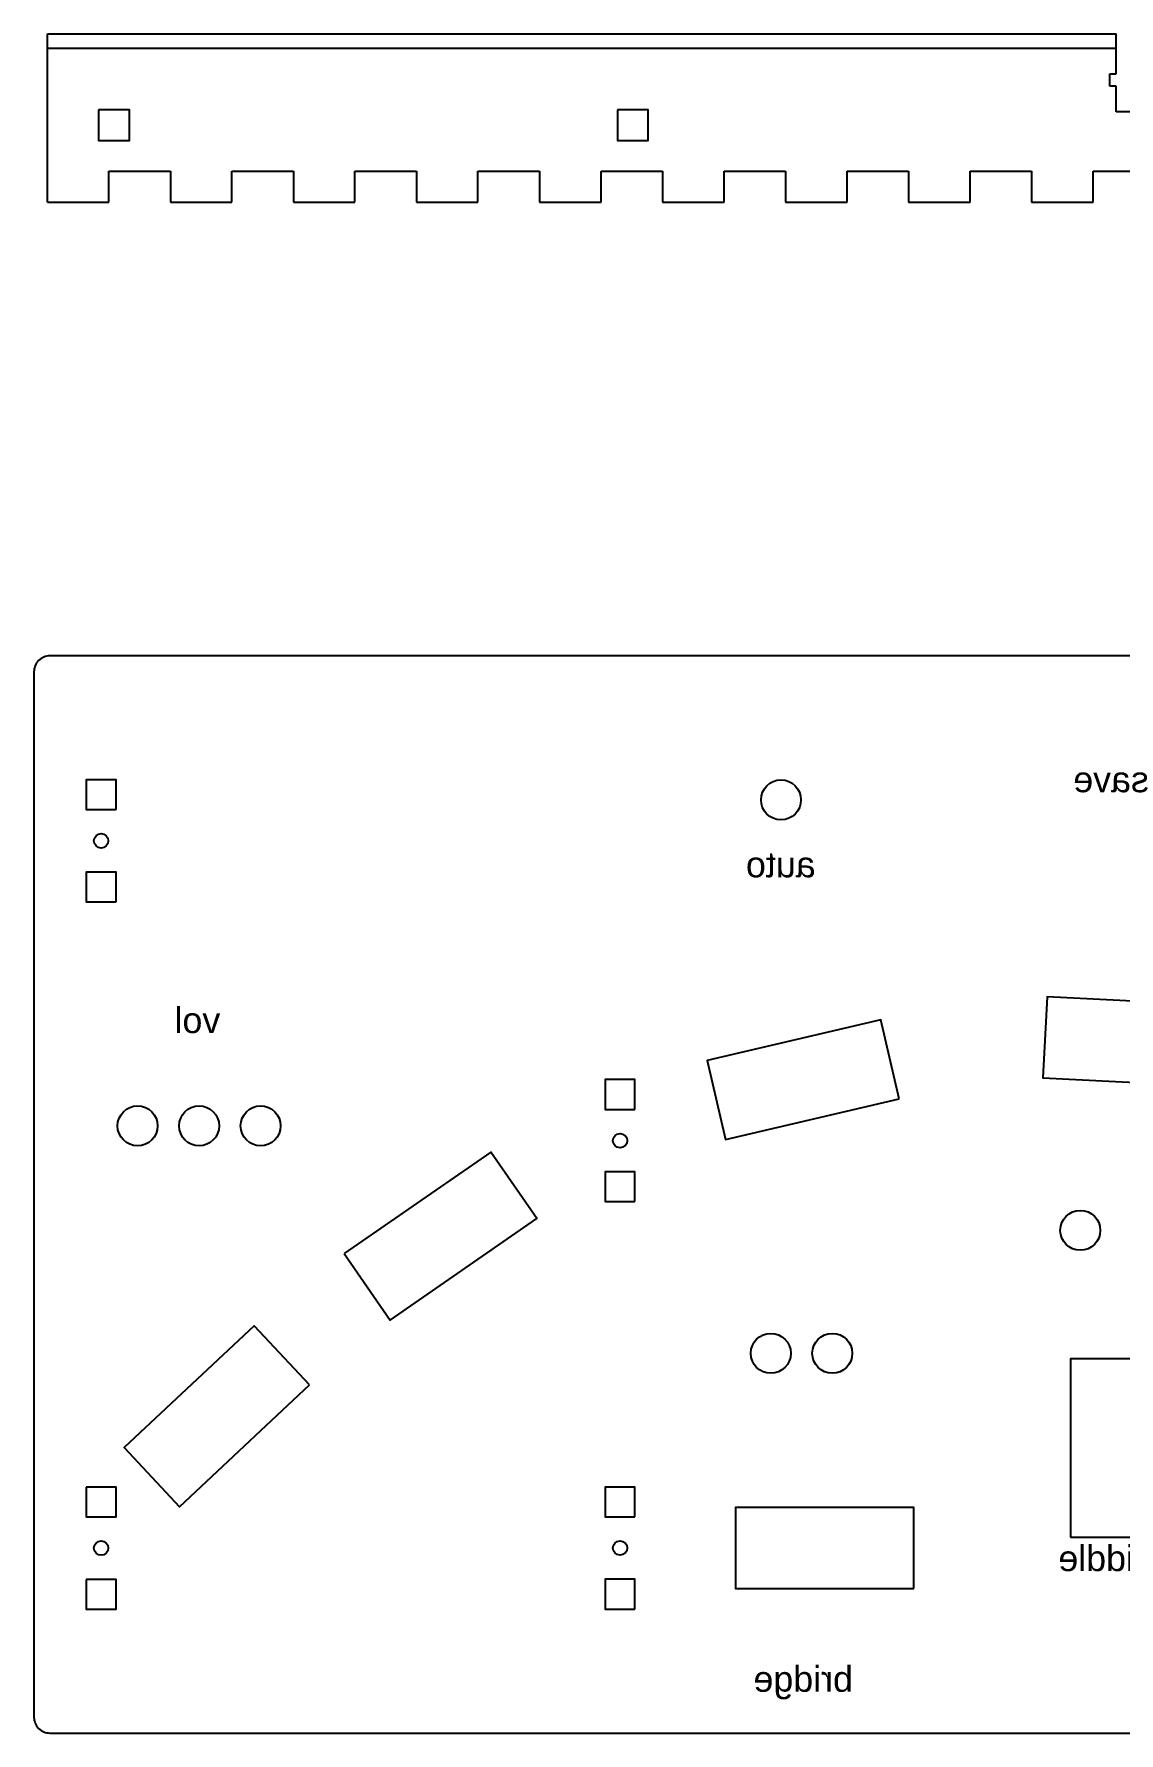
# Model space of a CAD drawing. Header units: millimetres. Extents: x -118 to 856, y -46 to 612.
# Drawn here: x 432.9 to 644.6, y -46.4 to 285.2 of the extents above; entities that cross this region are included whole.
import ezdxf
from ezdxf.enums import TextEntityAlignment as Align

# ---------------------------------------------------------------- set-up
doc = ezdxf.new("R2010")
doc.units = ezdxf.units.MM
doc.layers.add('Holes', color=1, linetype='Continuous')
doc.layers.add('text', color=5, linetype='Continuous')
doc.styles.get("Standard").update_dxf_attribs({"font": 'Arial.ttf'})

# ---------------------------------------------------------------- blocks, each defined once
blk = doc.blocks.new('M3 Bolt Nut Slot')
for p, q in [((-12.4, -3), (-12.4, 0)), ((-12.4, 0), (-7.4, 0)), ((-7.4, 0), (-7.4, 1.25)), ((-7.4, 1.25), (-5, 1.25)), ((-5, 1.25), (-5, 0)), ((-5, 0), (0, 0)), ((-7.4, -3), (-12.4, -3)), ((-7.4, -4.25), (-7.4, -3)), ((0, -3), (-5, -3)), ((-5, -3), (-5, -4.25)), ((-5, -4.25), (-7.4, -4.25))]:
    blk.add_line(p, q)
blk = doc.blocks.new('Front Panel')
for p, q in [((0, 0), (208.5, 0)), ((0, 0), (208.5, 0)), ((0, 0), (208.5, 0)), ((0, 0), (208.5, 0)), ((0, 0), (208.5, 0)), ((0, 0), (208.5, 0)), ((0, 0), (208.5, 0)), ((0, 0), (208.5, 0)), ((0, 0), (208.5, 0)), ((0, 0), (208.5, 0)), ((0, 0), (208.5, 0)), ((0, 0), (208.5, 0)), ((0, 0), (208.5, 0)), ((0, 0), (208.5, 0)), ((0, 0), (208.5, 0)), ((0, 0), (208.5, 0)), ((0, 0), (208.5, 0)), ((0, 0), (208.5, 0)), ((0, 0), (208.5, 0)), ((0, 0), (208.5, 0)), ((0, 0), (208.5, 0)), ((0, 0), (208.5, 0)), ((0, 0), (208.5, 0)), ((0, 0), (208.5, 0)), ((0, 0), (208.5, 0)), ((0, 0), (208.5, 0)), ((0, 0), (208.5, 0)), ((0, 0), (208.5, 0)), ((0, 0), (208.5, 0)), ((0, -32.798), (0, 0)), ((0, 0), (208.5, 0)), ((208.5, -2.798), (208.5, 0)), ((208.5, -2.798), (208.5, 0)), ((208.5, -2.798), (208.5, 0)), ((208.5, -2.798), (208.5, 0)), ((208.5, -2.798), (208.5, 0)), ((208.5, -2.798), (208.5, 0)), ((208.5, -2.798), (208.5, 0)), ((208.5, -2.798), (208.5, 0)), ((208.5, -2.798), (208.5, 0)), ((208.5, -2.798), (208.5, 0)), ((208.5, -2.798), (208.5, 0)), ((208.5, -2.798), (208.5, 0)), ((208.5, -2.798), (208.5, 0)), ((208.5, -2.798), (208.5, 0)), ((208.5, -2.798), (208.5, 0)), ((208.5, -2.798), (208.5, 0)), ((208.5, -2.798), (208.5, 0)), ((208.5, -2.798), (208.5, 0)), ((208.5, -2.798), (208.5, 0)), ((208.5, -2.798), (208.5, 0)), ((208.5, -2.798), (208.5, 0)), ((208.5, -2.798), (208.5, 0)), ((208.5, -2.798), (208.5, 0)), ((208.5, -2.798), (208.5, 0)), ((208.5, -2.798), (208.5, 0)), ((208.5, -2.798), (208.5, 0)), ((208.5, -2.798), (208.5, 0)), ((208.5, -2.798), (208.5, 0)), ((208.5, -2.798), (208.5, 0)), ((208.5, -2.798), (208.5, 0)), ((12, -32.798), (12, -26.798)), ((12, -26.798), (24, -26.798)), ((12, -32.798), (12, -26.798)), ((12, -26.798), (24, -26.798)), ((12, -32.798), (12, -26.798)), ((12, -26.798), (24, -26.798)), ((12, -32.798), (12, -26.798)), ((12, -26.798), (24, -26.798)), ((12, -32.798), (12, -26.798)), ((12, -26.798), (24, -26.798)), ((12, -32.798), (12, -26.798)), ((12, -26.798), (24, -26.798)), ((12, -32.798), (12, -26.798)), ((12, -26.798), (24, -26.798)), ((12, -32.798), (12, -26.798)), ((12, -26.798), (24, -26.798)), ((12, -32.798), (12, -26.798)), ((12, -26.798), (24, -26.798)), ((12, -32.798), (12, -26.798)), ((12, -26.798), (24, -26.798)), ((12, -32.798), (12, -26.798)), ((12, -26.798), (24, -26.798)), ((12, -32.798), (12, -26.798)), ((12, -26.798), (24, -26.798)), ((12, -32.798), (12, -26.798)), ((12, -26.798), (24, -26.798)), ((12, -32.798), (12, -26.798)), ((12, -26.798), (24, -26.798)), ((12, -32.798), (12, -26.798)), ((12, -26.798), (24, -26.798)), ((12, -32.798), (12, -26.798)), ((12, -26.798), (24, -26.798)), ((12, -32.798), (12, -26.798)), ((12, -26.798), (24, -26.798)), ((12, -32.798), (12, -26.798)), ((12, -26.798), (24, -26.798)), ((12, -32.798), (12, -26.798)), ((12, -26.798), (24, -26.798)), ((12, -32.798), (12, -26.798)), ((12, -26.798), (24, -26.798)), ((12, -32.798), (12, -26.798)), ((12, -26.798), (24, -26.798)), ((12, -32.798), (12, -26.798)), ((12, -26.798), (24, -26.798)), ((12, -32.798), (12, -26.798)), ((12, -26.798), (24, -26.798)), ((12, -32.798), (12, -26.798)), ((12, -26.798), (24, -26.798)), ((12, -32.798), (12, -26.798)), ((12, -26.798), (24, -26.798)), ((12, -32.798), (12, -26.798)), ((12, -26.798), (24, -26.798)), ((12, -32.798), (12, -26.798)), ((12, -26.798), (24, -26.798)), ((12, -32.798), (12, -26.798)), ((12, -26.798), (24, -26.798)), ((12, -32.798), (12, -26.798)), ((12, -26.798), (24, -26.798)), ((12, -32.798), (12, -26.798)), ((12, -26.798), (24, -26.798)), ((24, -26.798), (24, -32.798)), ((24, -26.798), (24, -32.798)), ((24, -26.798), (24, -32.798)), ((24, -26.798), (24, -32.798)), ((24, -26.798), (24, -32.798)), ((24, -26.798), (24, -32.798)), ((24, -26.798), (24, -32.798)), ((24, -26.798), (24, -32.798)), ((24, -26.798), (24, -32.798)), ((24, -26.798), (24, -32.798)), ((24, -26.798), (24, -32.798)), ((24, -26.798), (24, -32.798)), ((24, -26.798), (24, -32.798)), ((24, -26.798), (24, -32.798)), ((24, -26.798), (24, -32.798)), ((24, -26.798), (24, -32.798)), ((24, -26.798), (24, -32.798)), ((24, -26.798), (24, -32.798)), ((24, -26.798), (24, -32.798)), ((24, -26.798), (24, -32.798)), ((24, -26.798), (24, -32.798)), ((24, -26.798), (24, -32.798)), ((24, -26.798), (24, -32.798)), ((24, -26.798), (24, -32.798)), ((24, -26.798), (24, -32.798)), ((24, -26.798), (24, -32.798)), ((24, -26.798), (24, -32.798)), ((24, -26.798), (24, -32.798)), ((24, -26.798), (24, -32.798)), ((24, -26.798), (24, -32.798)), ((36, -32.798), (36, -26.798)), ((36, -26.798), (48, -26.798)), ((36, -32.798), (36, -26.798)), ((36, -26.798), (48, -26.798)), ((36, -32.798), (36, -26.798)), ((36, -26.798), (48, -26.798)), ((36, -32.798), (36, -26.798)), ((36, -26.798), (48, -26.798)), ((36, -32.798), (36, -26.798)), ((36, -26.798), (48, -26.798)), ((36, -32.798), (36, -26.798)), ((36, -26.798), (48, -26.798)), ((36, -32.798), (36, -26.798)), ((36, -26.798), (48, -26.798)), ((36, -32.798), (36, -26.798)), ((36, -26.798), (48, -26.798)), ((36, -32.798), (36, -26.798)), ((36, -26.798), (48, -26.798)), ((36, -32.798), (36, -26.798)), ((36, -26.798), (48, -26.798)), ((36, -32.798), (36, -26.798)), ((36, -26.798), (48, -26.798)), ((36, -32.798), (36, -26.798)), ((36, -26.798), (48, -26.798)), ((36, -32.798), (36, -26.798)), ((36, -26.798), (48, -26.798)), ((36, -32.798), (36, -26.798)), ((36, -26.798), (48, -26.798)), ((36, -32.798), (36, -26.798)), ((36, -26.798), (48, -26.798)), ((36, -32.798), (36, -26.798)), ((36, -26.798), (48, -26.798)), ((36, -32.798), (36, -26.798)), ((36, -26.798), (48, -26.798)), ((36, -32.798), (36, -26.798)), ((36, -26.798), (48, -26.798)), ((36, -32.798), (36, -26.798)), ((36, -26.798), (48, -26.798)), ((36, -32.798), (36, -26.798)), ((36, -26.798), (48, -26.798)), ((36, -32.798), (36, -26.798)), ((36, -26.798), (48, -26.798)), ((36, -32.798), (36, -26.798)), ((36, -26.798), (48, -26.798)), ((36, -32.798), (36, -26.798)), ((36, -26.798), (48, -26.798)), ((36, -32.798), (36, -26.798)), ((36, -26.798), (48, -26.798)), ((36, -32.798), (36, -26.798)), ((36, -26.798), (48, -26.798)), ((36, -32.798), (36, -26.798)), ((36, -26.798), (48, -26.798)), ((36, -32.798), (36, -26.798)), ((36, -26.798), (48, -26.798)), ((36, -32.798), (36, -26.798)), ((36, -26.798), (48, -26.798)), ((36, -32.798), (36, -26.798)), ((36, -26.798), (48, -26.798)), ((36, -32.798), (36, -26.798)), ((36, -26.798), (48, -26.798)), ((48, -26.798), (48, -32.798)), ((48, -26.798), (48, -32.798)), ((48, -26.798), (48, -32.798)), ((48, -26.798), (48, -32.798)), ((48, -26.798), (48, -32.798)), ((48, -26.798), (48, -32.798)), ((48, -26.798), (48, -32.798)), ((48, -26.798), (48, -32.798)), ((48, -26.798), (48, -32.798)), ((48, -26.798), (48, -32.798)), ((48, -26.798), (48, -32.798)), ((48, -26.798), (48, -32.798)), ((48, -26.798), (48, -32.798)), ((48, -26.798), (48, -32.798)), ((48, -26.798), (48, -32.798)), ((48, -26.798), (48, -32.798)), ((48, -26.798), (48, -32.798)), ((48, -26.798), (48, -32.798)), ((48, -26.798), (48, -32.798)), ((48, -26.798), (48, -32.798)), ((48, -26.798), (48, -32.798)), ((48, -26.798), (48, -32.798)), ((48, -26.798), (48, -32.798)), ((48, -26.798), (48, -32.798)), ((48, -26.798), (48, -32.798)), ((48, -26.798), (48, -32.798)), ((48, -26.798), (48, -32.798)), ((48, -26.798), (48, -32.798)), ((48, -26.798), (48, -32.798)), ((48, -26.798), (48, -32.798)), ((60, -32.798), (60, -26.798)), ((60, -26.798), (72, -26.798)), ((60, -32.798), (60, -26.798)), ((60, -26.798), (72, -26.798)), ((60, -32.798), (60, -26.798)), ((60, -26.798), (72, -26.798)), ((60, -32.798), (60, -26.798)), ((60, -26.798), (72, -26.798)), ((60, -32.798), (60, -26.798)), ((60, -26.798), (72, -26.798)), ((60, -32.798), (60, -26.798)), ((60, -26.798), (72, -26.798)), ((60, -32.798), (60, -26.798)), ((60, -26.798), (72, -26.798)), ((60, -32.798), (60, -26.798)), ((60, -26.798), (72, -26.798)), ((60, -32.798), (60, -26.798)), ((60, -26.798), (72, -26.798)), ((60, -32.798), (60, -26.798)), ((60, -26.798), (72, -26.798)), ((60, -32.798), (60, -26.798)), ((60, -26.798), (72, -26.798)), ((60, -32.798), (60, -26.798)), ((60, -26.798), (72, -26.798)), ((60, -32.798), (60, -26.798)), ((60, -26.798), (72, -26.798)), ((60, -32.798), (60, -26.798)), ((60, -26.798), (72, -26.798)), ((60, -32.798), (60, -26.798)), ((60, -26.798), (72, -26.798)), ((60, -32.798), (60, -26.798)), ((60, -26.798), (72, -26.798)), ((60, -32.798), (60, -26.798)), ((60, -26.798), (72, -26.798)), ((60, -32.798), (60, -26.798)), ((60, -26.798), (72, -26.798)), ((60, -32.798), (60, -26.798)), ((60, -26.798), (72, -26.798)), ((60, -32.798), (60, -26.798)), ((60, -26.798), (72, -26.798)), ((60, -32.798), (60, -26.798)), ((60, -26.798), (72, -26.798)), ((60, -32.798), (60, -26.798)), ((60, -26.798), (72, -26.798)), ((60, -32.798), (60, -26.798)), ((60, -26.798), (72, -26.798)), ((60, -32.798), (60, -26.798)), ((60, -26.798), (72, -26.798)), ((60, -32.798), (60, -26.798)), ((60, -26.798), (72, -26.798)), ((60, -32.798), (60, -26.798)), ((60, -26.798), (72, -26.798)), ((60, -32.798), (60, -26.798)), ((60, -26.798), (72, -26.798)), ((60, -32.798), (60, -26.798)), ((60, -26.798), (72, -26.798)), ((60, -32.798), (60, -26.798)), ((60, -26.798), (72, -26.798)), ((60, -32.798), (60, -26.798)), ((60, -26.798), (72, -26.798)), ((72, -26.798), (72, -32.798)), ((72, -26.798), (72, -32.798)), ((72, -26.798), (72, -32.798)), ((72, -26.798), (72, -32.798)), ((72, -26.798), (72, -32.798)), ((72, -26.798), (72, -32.798)), ((72, -26.798), (72, -32.798)), ((72, -26.798), (72, -32.798)), ((72, -26.798), (72, -32.798)), ((72, -26.798), (72, -32.798)), ((72, -26.798), (72, -32.798)), ((72, -26.798), (72, -32.798)), ((72, -26.798), (72, -32.798)), ((72, -26.798), (72, -32.798)), ((72, -26.798), (72, -32.798)), ((72, -26.798), (72, -32.798)), ((72, -26.798), (72, -32.798)), ((72, -26.798), (72, -32.798)), ((72, -26.798), (72, -32.798)), ((72, -26.798), (72, -32.798)), ((72, -26.798), (72, -32.798)), ((72, -26.798), (72, -32.798)), ((72, -26.798), (72, -32.798)), ((72, -26.798), (72, -32.798)), ((72, -26.798), (72, -32.798)), ((72, -26.798), (72, -32.798)), ((72, -26.798), (72, -32.798)), ((72, -26.798), (72, -32.798)), ((72, -26.798), (72, -32.798)), ((72, -26.798), (72, -32.798)), ((84, -32.798), (84, -26.798)), ((84, -26.798), (96, -26.798)), ((84, -32.798), (84, -26.798)), ((84, -26.798), (96, -26.798)), ((84, -32.798), (84, -26.798)), ((84, -26.798), (96, -26.798)), ((84, -32.798), (84, -26.798)), ((84, -26.798), (96, -26.798)), ((84, -32.798), (84, -26.798)), ((84, -26.798), (96, -26.798)), ((84, -32.798), (84, -26.798)), ((84, -26.798), (96, -26.798)), ((84, -32.798), (84, -26.798)), ((84, -26.798), (96, -26.798)), ((84, -32.798), (84, -26.798)), ((84, -26.798), (96, -26.798)), ((84, -32.798), (84, -26.798)), ((84, -26.798), (96, -26.798)), ((84, -32.798), (84, -26.798)), ((84, -26.798), (96, -26.798)), ((84, -32.798), (84, -26.798)), ((84, -26.798), (96, -26.798)), ((84, -32.798), (84, -26.798)), ((84, -26.798), (96, -26.798)), ((84, -32.798), (84, -26.798)), ((84, -26.798), (96, -26.798)), ((84, -32.798), (84, -26.798)), ((84, -26.798), (96, -26.798)), ((84, -32.798), (84, -26.798)), ((84, -26.798), (96, -26.798)), ((84, -32.798), (84, -26.798)), ((84, -26.798), (96, -26.798)), ((84, -32.798), (84, -26.798)), ((84, -26.798), (96, -26.798)), ((84, -32.798), (84, -26.798)), ((84, -26.798), (96, -26.798)), ((84, -32.798), (84, -26.798)), ((84, -26.798), (96, -26.798)), ((84, -32.798), (84, -26.798)), ((84, -26.798), (96, -26.798)), ((84, -32.798), (84, -26.798)), ((84, -26.798), (96, -26.798)), ((84, -32.798), (84, -26.798)), ((84, -26.798), (96, -26.798)), ((84, -32.798), (84, -26.798)), ((84, -26.798), (96, -26.798)), ((84, -32.798), (84, -26.798)), ((84, -26.798), (96, -26.798)), ((84, -32.798), (84, -26.798)), ((84, -26.798), (96, -26.798)), ((84, -32.798), (84, -26.798)), ((84, -26.798), (96, -26.798)), ((84, -32.798), (84, -26.798)), ((84, -26.798), (96, -26.798)), ((84, -32.798), (84, -26.798)), ((84, -26.798), (96, -26.798)), ((84, -32.798), (84, -26.798)), ((84, -26.798), (96, -26.798)), ((84, -32.798), (84, -26.798)), ((84, -26.798), (96, -26.798)), ((96, -26.798), (96, -32.798)), ((96, -26.798), (96, -32.798)), ((96, -26.798), (96, -32.798)), ((96, -26.798), (96, -32.798)), ((96, -26.798), (96, -32.798)), ((96, -26.798), (96, -32.798)), ((96, -26.798), (96, -32.798)), ((96, -26.798), (96, -32.798)), ((96, -26.798), (96, -32.798)), ((96, -26.798), (96, -32.798)), ((96, -26.798), (96, -32.798)), ((96, -26.798), (96, -32.798)), ((96, -26.798), (96, -32.798)), ((96, -26.798), (96, -32.798)), ((96, -26.798), (96, -32.798)), ((96, -26.798), (96, -32.798)), ((96, -26.798), (96, -32.798)), ((96, -26.798), (96, -32.798)), ((96, -26.798), (96, -32.798)), ((96, -26.798), (96, -32.798)), ((96, -26.798), (96, -32.798)), ((96, -26.798), (96, -32.798)), ((96, -26.798), (96, -32.798)), ((96, -26.798), (96, -32.798)), ((96, -26.798), (96, -32.798)), ((96, -26.798), (96, -32.798)), ((96, -26.798), (96, -32.798)), ((96, -26.798), (96, -32.798)), ((96, -26.798), (96, -32.798)), ((96, -26.798), (96, -32.798)), ((108, -32.798), (108, -26.798)), ((108, -26.798), (120, -26.798)), ((108, -32.798), (108, -26.798)), ((108, -26.798), (120, -26.798)), ((108, -32.798), (108, -26.798)), ((108, -26.798), (120, -26.798)), ((108, -32.798), (108, -26.798)), ((108, -26.798), (120, -26.798)), ((108, -32.798), (108, -26.798)), ((108, -26.798), (120, -26.798)), ((108, -32.798), (108, -26.798)), ((108, -26.798), (120, -26.798)), ((108, -32.798), (108, -26.798)), ((108, -26.798), (120, -26.798)), ((108, -32.798), (108, -26.798)), ((108, -26.798), (120, -26.798)), ((108, -32.798), (108, -26.798)), ((108, -26.798), (120, -26.798)), ((108, -32.798), (108, -26.798)), ((108, -26.798), (120, -26.798)), ((108, -32.798), (108, -26.798)), ((108, -26.798), (120, -26.798)), ((108, -32.798), (108, -26.798)), ((108, -26.798), (120, -26.798)), ((108, -32.798), (108, -26.798)), ((108, -26.798), (120, -26.798)), ((108, -32.798), (108, -26.798)), ((108, -26.798), (120, -26.798)), ((108, -32.798), (108, -26.798)), ((108, -26.798), (120, -26.798)), ((108, -32.798), (108, -26.798)), ((108, -26.798), (120, -26.798)), ((108, -32.798), (108, -26.798)), ((108, -26.798), (120, -26.798)), ((108, -32.798), (108, -26.798)), ((108, -26.798), (120, -26.798)), ((108, -32.798), (108, -26.798)), ((108, -26.798), (120, -26.798)), ((108, -32.798), (108, -26.798)), ((108, -26.798), (120, -26.798)), ((108, -32.798), (108, -26.798)), ((108, -26.798), (120, -26.798)), ((108, -32.798), (108, -26.798)), ((108, -26.798), (120, -26.798)), ((108, -32.798), (108, -26.798)), ((108, -26.798), (120, -26.798)), ((108, -32.798), (108, -26.798)), ((108, -26.798), (120, -26.798)), ((108, -32.798), (108, -26.798)), ((108, -26.798), (120, -26.798)), ((108, -32.798), (108, -26.798)), ((108, -26.798), (120, -26.798)), ((108, -32.798), (108, -26.798)), ((108, -26.798), (120, -26.798)), ((108, -32.798), (108, -26.798)), ((108, -26.798), (120, -26.798)), ((108, -32.798), (108, -26.798)), ((108, -26.798), (120, -26.798)), ((108, -32.798), (108, -26.798)), ((108, -26.798), (120, -26.798)), ((120, -26.798), (120, -32.798)), ((120, -26.798), (120, -32.798)), ((120, -26.798), (120, -32.798)), ((120, -26.798), (120, -32.798)), ((120, -26.798), (120, -32.798)), ((120, -26.798), (120, -32.798)), ((120, -26.798), (120, -32.798)), ((120, -26.798), (120, -32.798)), ((120, -26.798), (120, -32.798)), ((120, -26.798), (120, -32.798)), ((120, -26.798), (120, -32.798)), ((120, -26.798), (120, -32.798)), ((120, -26.798), (120, -32.798)), ((120, -26.798), (120, -32.798)), ((120, -26.798), (120, -32.798)), ((120, -26.798), (120, -32.798)), ((120, -26.798), (120, -32.798)), ((120, -26.798), (120, -32.798)), ((120, -26.798), (120, -32.798)), ((120, -26.798), (120, -32.798)), ((120, -26.798), (120, -32.798)), ((120, -26.798), (120, -32.798)), ((120, -26.798), (120, -32.798)), ((120, -26.798), (120, -32.798)), ((120, -26.798), (120, -32.798)), ((120, -26.798), (120, -32.798)), ((120, -26.798), (120, -32.798)), ((120, -26.798), (120, -32.798)), ((120, -26.798), (120, -32.798)), ((120, -26.798), (120, -32.798)), ((132, -32.798), (132, -26.798)), ((132, -26.798), (144, -26.798)), ((132, -32.798), (132, -26.798)), ((132, -26.798), (144, -26.798)), ((132, -32.798), (132, -26.798)), ((132, -26.798), (144, -26.798)), ((132, -32.798), (132, -26.798)), ((132, -26.798), (144, -26.798)), ((132, -32.798), (132, -26.798)), ((132, -26.798), (144, -26.798)), ((132, -32.798), (132, -26.798)), ((132, -26.798), (144, -26.798)), ((132, -32.798), (132, -26.798)), ((132, -26.798), (144, -26.798)), ((132, -32.798), (132, -26.798)), ((132, -26.798), (144, -26.798)), ((132, -32.798), (132, -26.798)), ((132, -26.798), (144, -26.798)), ((132, -32.798), (132, -26.798)), ((132, -26.798), (144, -26.798)), ((132, -32.798), (132, -26.798)), ((132, -26.798), (144, -26.798)), ((132, -32.798), (132, -26.798)), ((132, -26.798), (144, -26.798)), ((132, -32.798), (132, -26.798)), ((132, -26.798), (144, -26.798)), ((132, -32.798), (132, -26.798)), ((132, -26.798), (144, -26.798)), ((132, -32.798), (132, -26.798)), ((132, -26.798), (144, -26.798)), ((132, -32.798), (132, -26.798)), ((132, -26.798), (144, -26.798)), ((132, -32.798), (132, -26.798)), ((132, -26.798), (144, -26.798)), ((132, -32.798), (132, -26.798)), ((132, -26.798), (144, -26.798)), ((132, -32.798), (132, -26.798)), ((132, -26.798), (144, -26.798)), ((132, -32.798), (132, -26.798)), ((132, -26.798), (144, -26.798)), ((132, -32.798), (132, -26.798)), ((132, -26.798), (144, -26.798)), ((132, -32.798), (132, -26.798)), ((132, -26.798), (144, -26.798)), ((132, -32.798), (132, -26.798)), ((132, -26.798), (144, -26.798)), ((132, -32.798), (132, -26.798)), ((132, -26.798), (144, -26.798)), ((132, -32.798), (132, -26.798)), ((132, -26.798), (144, -26.798)), ((132, -32.798), (132, -26.798)), ((132, -26.798), (144, -26.798)), ((132, -32.798), (132, -26.798)), ((132, -26.798), (144, -26.798)), ((132, -32.798), (132, -26.798)), ((132, -26.798), (144, -26.798)), ((132, -32.798), (132, -26.798)), ((132, -26.798), (144, -26.798)), ((132, -32.798), (132, -26.798)), ((132, -26.798), (144, -26.798)), ((144, -26.798), (144, -32.798)), ((144, -26.798), (144, -32.798)), ((144, -26.798), (144, -32.798)), ((144, -26.798), (144, -32.798)), ((144, -26.798), (144, -32.798)), ((144, -26.798), (144, -32.798)), ((144, -26.798), (144, -32.798)), ((144, -26.798), (144, -32.798)), ((144, -26.798), (144, -32.798)), ((144, -26.798), (144, -32.798)), ((144, -26.798), (144, -32.798)), ((144, -26.798), (144, -32.798)), ((144, -26.798), (144, -32.798)), ((144, -26.798), (144, -32.798)), ((144, -26.798), (144, -32.798)), ((144, -26.798), (144, -32.798)), ((144, -26.798), (144, -32.798)), ((144, -26.798), (144, -32.798)), ((144, -26.798), (144, -32.798)), ((144, -26.798), (144, -32.798)), ((144, -26.798), (144, -32.798)), ((144, -26.798), (144, -32.798)), ((144, -26.798), (144, -32.798)), ((144, -26.798), (144, -32.798)), ((144, -26.798), (144, -32.798)), ((144, -26.798), (144, -32.798)), ((144, -26.798), (144, -32.798)), ((144, -26.798), (144, -32.798)), ((144, -26.798), (144, -32.798)), ((144, -26.798), (144, -32.798)), ((156, -32.798), (156, -26.798)), ((156, -26.798), (168, -26.798)), ((156, -32.798), (156, -26.798)), ((156, -26.798), (168, -26.798)), ((156, -32.798), (156, -26.798)), ((156, -26.798), (168, -26.798)), ((156, -32.798), (156, -26.798)), ((156, -26.798), (168, -26.798)), ((156, -32.798), (156, -26.798)), ((156, -26.798), (168, -26.798)), ((156, -32.798), (156, -26.798)), ((156, -26.798), (168, -26.798)), ((156, -32.798), (156, -26.798)), ((156, -26.798), (168, -26.798)), ((156, -32.798), (156, -26.798)), ((156, -26.798), (168, -26.798)), ((156, -32.798), (156, -26.798)), ((156, -26.798), (168, -26.798)), ((156, -32.798), (156, -26.798)), ((156, -26.798), (168, -26.798)), ((156, -32.798), (156, -26.798)), ((156, -26.798), (168, -26.798)), ((156, -32.798), (156, -26.798)), ((156, -26.798), (168, -26.798)), ((156, -32.798), (156, -26.798)), ((156, -26.798), (168, -26.798)), ((156, -32.798), (156, -26.798)), ((156, -26.798), (168, -26.798)), ((156, -32.798), (156, -26.798)), ((156, -26.798), (168, -26.798)), ((156, -32.798), (156, -26.798)), ((156, -26.798), (168, -26.798)), ((156, -32.798), (156, -26.798)), ((156, -26.798), (168, -26.798)), ((156, -32.798), (156, -26.798)), ((156, -26.798), (168, -26.798)), ((156, -32.798), (156, -26.798)), ((156, -26.798), (168, -26.798)), ((156, -32.798), (156, -26.798)), ((156, -26.798), (168, -26.798)), ((156, -32.798), (156, -26.798)), ((156, -26.798), (168, -26.798)), ((156, -32.798), (156, -26.798)), ((156, -26.798), (168, -26.798)), ((156, -32.798), (156, -26.798)), ((156, -26.798), (168, -26.798)), ((156, -32.798), (156, -26.798)), ((156, -26.798), (168, -26.798)), ((156, -32.798), (156, -26.798)), ((156, -26.798), (168, -26.798)), ((156, -32.798), (156, -26.798)), ((156, -26.798), (168, -26.798)), ((156, -32.798), (156, -26.798)), ((156, -26.798), (168, -26.798)), ((156, -32.798), (156, -26.798)), ((156, -26.798), (168, -26.798)), ((156, -32.798), (156, -26.798)), ((156, -26.798), (168, -26.798)), ((156, -32.798), (156, -26.798)), ((156, -26.798), (168, -26.798)), ((168, -26.798), (168, -32.798)), ((168, -26.798), (168, -32.798)), ((168, -26.798), (168, -32.798)), ((168, -26.798), (168, -32.798)), ((168, -26.798), (168, -32.798)), ((168, -26.798), (168, -32.798)), ((168, -26.798), (168, -32.798)), ((168, -26.798), (168, -32.798)), ((168, -26.798), (168, -32.798)), ((168, -26.798), (168, -32.798)), ((168, -26.798), (168, -32.798)), ((168, -26.798), (168, -32.798)), ((168, -26.798), (168, -32.798)), ((168, -26.798), (168, -32.798)), ((168, -26.798), (168, -32.798)), ((168, -26.798), (168, -32.798)), ((168, -26.798), (168, -32.798)), ((168, -26.798), (168, -32.798)), ((168, -26.798), (168, -32.798)), ((168, -26.798), (168, -32.798)), ((168, -26.798), (168, -32.798)), ((168, -26.798), (168, -32.798)), ((168, -26.798), (168, -32.798)), ((168, -26.798), (168, -32.798)), ((168, -26.798), (168, -32.798)), ((168, -26.798), (168, -32.798)), ((168, -26.798), (168, -32.798)), ((168, -26.798), (168, -32.798)), ((168, -26.798), (168, -32.798)), ((168, -26.798), (168, -32.798)), ((180, -32.798), (180, -26.798)), ((180, -26.798), (192, -26.798)), ((180, -32.798), (180, -26.798)), ((180, -26.798), (192, -26.798)), ((180, -32.798), (180, -26.798)), ((180, -26.798), (192, -26.798)), ((180, -32.798), (180, -26.798)), ((180, -26.798), (192, -26.798)), ((180, -32.798), (180, -26.798)), ((180, -26.798), (192, -26.798)), ((180, -32.798), (180, -26.798)), ((180, -26.798), (192, -26.798)), ((180, -32.798), (180, -26.798)), ((180, -26.798), (192, -26.798)), ((180, -32.798), (180, -26.798)), ((180, -26.798), (192, -26.798)), ((180, -32.798), (180, -26.798)), ((180, -26.798), (192, -26.798)), ((180, -32.798), (180, -26.798)), ((180, -26.798), (192, -26.798)), ((180, -32.798), (180, -26.798)), ((180, -26.798), (192, -26.798)), ((180, -32.798), (180, -26.798)), ((180, -26.798), (192, -26.798)), ((180, -32.798), (180, -26.798)), ((180, -26.798), (192, -26.798)), ((180, -32.798), (180, -26.798)), ((180, -26.798), (192, -26.798)), ((180, -32.798), (180, -26.798)), ((180, -26.798), (192, -26.798)), ((180, -32.798), (180, -26.798)), ((180, -26.798), (192, -26.798)), ((180, -32.798), (180, -26.798)), ((180, -26.798), (192, -26.798)), ((180, -32.798), (180, -26.798)), ((180, -26.798), (192, -26.798)), ((180, -32.798), (180, -26.798)), ((180, -26.798), (192, -26.798)), ((180, -32.798), (180, -26.798)), ((180, -26.798), (192, -26.798)), ((180, -32.798), (180, -26.798)), ((180, -26.798), (192, -26.798)), ((180, -32.798), (180, -26.798)), ((180, -26.798), (192, -26.798)), ((180, -32.798), (180, -26.798)), ((180, -26.798), (192, -26.798)), ((180, -32.798), (180, -26.798)), ((180, -26.798), (192, -26.798)), ((180, -32.798), (180, -26.798)), ((180, -26.798), (192, -26.798)), ((180, -32.798), (180, -26.798)), ((180, -26.798), (192, -26.798)), ((180, -32.798), (180, -26.798)), ((180, -26.798), (192, -26.798)), ((180, -32.798), (180, -26.798)), ((180, -26.798), (192, -26.798)), ((180, -32.798), (180, -26.798)), ((180, -26.798), (192, -26.798)), ((180, -32.798), (180, -26.798)), ((180, -26.798), (192, -26.798)), ((192, -26.798), (192, -32.798)), ((192, -26.798), (192, -32.798)), ((192, -26.798), (192, -32.798)), ((192, -26.798), (192, -32.798)), ((192, -26.798), (192, -32.798)), ((192, -26.798), (192, -32.798)), ((192, -26.798), (192, -32.798)), ((192, -26.798), (192, -32.798)), ((192, -26.798), (192, -32.798)), ((192, -26.798), (192, -32.798)), ((192, -26.798), (192, -32.798)), ((192, -26.798), (192, -32.798)), ((192, -26.798), (192, -32.798)), ((192, -26.798), (192, -32.798)), ((192, -26.798), (192, -32.798)), ((192, -26.798), (192, -32.798)), ((192, -26.798), (192, -32.798)), ((192, -26.798), (192, -32.798)), ((192, -26.798), (192, -32.798)), ((192, -26.798), (192, -32.798)), ((192, -26.798), (192, -32.798)), ((192, -26.798), (192, -32.798)), ((192, -26.798), (192, -32.798)), ((192, -26.798), (192, -32.798)), ((192, -26.798), (192, -32.798)), ((192, -26.798), (192, -32.798)), ((192, -26.798), (192, -32.798)), ((192, -26.798), (192, -32.798)), ((192, -26.798), (192, -32.798)), ((192, -26.798), (192, -32.798)), ((204, -32.798), (204, -26.798)), ((204, -26.798), (216, -26.798)), ((204, -32.798), (204, -26.798)), ((204, -26.798), (216, -26.798)), ((204, -32.798), (204, -26.798)), ((204, -26.798), (216, -26.798)), ((204, -32.798), (204, -26.798)), ((204, -26.798), (216, -26.798)), ((204, -32.798), (204, -26.798)), ((204, -26.798), (216, -26.798)), ((204, -32.798), (204, -26.798)), ((204, -26.798), (216, -26.798)), ((204, -32.798), (204, -26.798)), ((204, -26.798), (216, -26.798)), ((204, -32.798), (204, -26.798)), ((204, -26.798), (216, -26.798)), ((204, -32.798), (204, -26.798)), ((204, -26.798), (216, -26.798)), ((204, -32.798), (204, -26.798)), ((204, -26.798), (216, -26.798)), ((204, -32.798), (204, -26.798)), ((204, -26.798), (216, -26.798)), ((204, -32.798), (204, -26.798)), ((204, -26.798), (216, -26.798)), ((204, -32.798), (204, -26.798)), ((204, -26.798), (216, -26.798)), ((204, -32.798), (204, -26.798)), ((204, -26.798), (216, -26.798)), ((204, -32.798), (204, -26.798)), ((204, -26.798), (216, -26.798)), ((204, -32.798), (204, -26.798)), ((204, -26.798), (216, -26.798)), ((204, -32.798), (204, -26.798)), ((204, -26.798), (216, -26.798)), ((204, -32.798), (204, -26.798)), ((204, -26.798), (216, -26.798)), ((204, -32.798), (204, -26.798)), ((204, -26.798), (216, -26.798)), ((204, -32.798), (204, -26.798)), ((204, -26.798), (216, -26.798)), ((204, -32.798), (204, -26.798)), ((204, -26.798), (216, -26.798)), ((204, -32.798), (204, -26.798)), ((204, -26.798), (216, -26.798)), ((204, -32.798), (204, -26.798)), ((204, -26.798), (216, -26.798)), ((204, -32.798), (204, -26.798)), ((204, -26.798), (216, -26.798)), ((204, -32.798), (204, -26.798)), ((204, -26.798), (216, -26.798)), ((204, -32.798), (204, -26.798)), ((204, -26.798), (216, -26.798)), ((204, -32.798), (204, -26.798)), ((204, -26.798), (216, -26.798)), ((204, -32.798), (204, -26.798)), ((204, -26.798), (216, -26.798)), ((204, -32.798), (204, -26.798)), ((204, -26.798), (216, -26.798)), ((204, -32.798), (204, -26.798)), ((204, -26.798), (216, -26.798)), ((0, -32.798), (12, -32.798)), ((0, -32.798), (12, -32.798)), ((0, -32.798), (12, -32.798)), ((0, -32.798), (12, -32.798)), ((0, -32.798), (12, -32.798)), ((0, -32.798), (12, -32.798)), ((0, -32.798), (12, -32.798)), ((0, -32.798), (12, -32.798)), ((0, -32.798), (12, -32.798)), ((0, -32.798), (12, -32.798)), ((0, -32.798), (12, -32.798)), ((0, -32.798), (12, -32.798)), ((0, -32.798), (12, -32.798)), ((0, -32.798), (12, -32.798)), ((0, -32.798), (12, -32.798)), ((0, -32.798), (12, -32.798)), ((0, -32.798), (12, -32.798)), ((0, -32.798), (12, -32.798)), ((0, -32.798), (12, -32.798)), ((0, -32.798), (12, -32.798)), ((0, -32.798), (12, -32.798)), ((0, -32.798), (12, -32.798)), ((0, -32.798), (12, -32.798)), ((0, -32.798), (12, -32.798)), ((0, -32.798), (12, -32.798)), ((0, -32.798), (12, -32.798)), ((0, -32.798), (12, -32.798)), ((0, -32.798), (12, -32.798)), ((0, -32.798), (12, -32.798)), ((0, -32.798), (12, -32.798)), ((24, -32.798), (36, -32.798)), ((24, -32.798), (36, -32.798)), ((24, -32.798), (36, -32.798)), ((24, -32.798), (36, -32.798)), ((24, -32.798), (36, -32.798)), ((24, -32.798), (36, -32.798)), ((24, -32.798), (36, -32.798)), ((24, -32.798), (36, -32.798)), ((24, -32.798), (36, -32.798)), ((24, -32.798), (36, -32.798)), ((24, -32.798), (36, -32.798)), ((24, -32.798), (36, -32.798)), ((24, -32.798), (36, -32.798)), ((24, -32.798), (36, -32.798)), ((24, -32.798), (36, -32.798)), ((24, -32.798), (36, -32.798)), ((24, -32.798), (36, -32.798)), ((24, -32.798), (36, -32.798)), ((24, -32.798), (36, -32.798)), ((24, -32.798), (36, -32.798)), ((24, -32.798), (36, -32.798)), ((24, -32.798), (36, -32.798)), ((24, -32.798), (36, -32.798)), ((24, -32.798), (36, -32.798)), ((24, -32.798), (36, -32.798)), ((24, -32.798), (36, -32.798)), ((24, -32.798), (36, -32.798)), ((24, -32.798), (36, -32.798)), ((24, -32.798), (36, -32.798)), ((24, -32.798), (36, -32.798)), ((48, -32.798), (60, -32.798)), ((48, -32.798), (60, -32.798)), ((48, -32.798), (60, -32.798)), ((48, -32.798), (60, -32.798)), ((48, -32.798), (60, -32.798)), ((48, -32.798), (60, -32.798)), ((48, -32.798), (60, -32.798)), ((48, -32.798), (60, -32.798)), ((48, -32.798), (60, -32.798)), ((48, -32.798), (60, -32.798)), ((48, -32.798), (60, -32.798)), ((48, -32.798), (60, -32.798)), ((48, -32.798), (60, -32.798)), ((48, -32.798), (60, -32.798)), ((48, -32.798), (60, -32.798)), ((48, -32.798), (60, -32.798)), ((48, -32.798), (60, -32.798)), ((48, -32.798), (60, -32.798)), ((48, -32.798), (60, -32.798)), ((48, -32.798), (60, -32.798)), ((48, -32.798), (60, -32.798)), ((48, -32.798), (60, -32.798)), ((48, -32.798), (60, -32.798)), ((48, -32.798), (60, -32.798)), ((48, -32.798), (60, -32.798)), ((48, -32.798), (60, -32.798)), ((48, -32.798), (60, -32.798)), ((48, -32.798), (60, -32.798)), ((48, -32.798), (60, -32.798)), ((48, -32.798), (60, -32.798)), ((72, -32.798), (84, -32.798)), ((72, -32.798), (84, -32.798)), ((72, -32.798), (84, -32.798)), ((72, -32.798), (84, -32.798)), ((72, -32.798), (84, -32.798)), ((72, -32.798), (84, -32.798)), ((72, -32.798), (84, -32.798)), ((72, -32.798), (84, -32.798)), ((72, -32.798), (84, -32.798)), ((72, -32.798), (84, -32.798)), ((72, -32.798), (84, -32.798)), ((72, -32.798), (84, -32.798)), ((72, -32.798), (84, -32.798)), ((72, -32.798), (84, -32.798)), ((72, -32.798), (84, -32.798)), ((72, -32.798), (84, -32.798)), ((72, -32.798), (84, -32.798)), ((72, -32.798), (84, -32.798)), ((72, -32.798), (84, -32.798)), ((72, -32.798), (84, -32.798)), ((72, -32.798), (84, -32.798)), ((72, -32.798), (84, -32.798)), ((72, -32.798), (84, -32.798)), ((72, -32.798), (84, -32.798)), ((72, -32.798), (84, -32.798)), ((72, -32.798), (84, -32.798)), ((72, -32.798), (84, -32.798)), ((72, -32.798), (84, -32.798)), ((72, -32.798), (84, -32.798)), ((72, -32.798), (84, -32.798)), ((96, -32.798), (108, -32.798)), ((96, -32.798), (108, -32.798)), ((96, -32.798), (108, -32.798)), ((96, -32.798), (108, -32.798)), ((96, -32.798), (108, -32.798)), ((96, -32.798), (108, -32.798)), ((96, -32.798), (108, -32.798)), ((96, -32.798), (108, -32.798)), ((96, -32.798), (108, -32.798)), ((96, -32.798), (108, -32.798)), ((96, -32.798), (108, -32.798)), ((96, -32.798), (108, -32.798)), ((96, -32.798), (108, -32.798)), ((96, -32.798), (108, -32.798)), ((96, -32.798), (108, -32.798)), ((96, -32.798), (108, -32.798)), ((96, -32.798), (108, -32.798)), ((96, -32.798), (108, -32.798)), ((96, -32.798), (108, -32.798)), ((96, -32.798), (108, -32.798)), ((96, -32.798), (108, -32.798)), ((96, -32.798), (108, -32.798)), ((96, -32.798), (108, -32.798)), ((96, -32.798), (108, -32.798)), ((96, -32.798), (108, -32.798)), ((96, -32.798), (108, -32.798)), ((96, -32.798), (108, -32.798)), ((96, -32.798), (108, -32.798)), ((96, -32.798), (108, -32.798)), ((96, -32.798), (108, -32.798)), ((120, -32.798), (132, -32.798)), ((120, -32.798), (132, -32.798)), ((120, -32.798), (132, -32.798)), ((120, -32.798), (132, -32.798)), ((120, -32.798), (132, -32.798)), ((120, -32.798), (132, -32.798)), ((120, -32.798), (132, -32.798)), ((120, -32.798), (132, -32.798)), ((120, -32.798), (132, -32.798)), ((120, -32.798), (132, -32.798)), ((120, -32.798), (132, -32.798)), ((120, -32.798), (132, -32.798)), ((120, -32.798), (132, -32.798)), ((120, -32.798), (132, -32.798)), ((120, -32.798), (132, -32.798)), ((120, -32.798), (132, -32.798)), ((120, -32.798), (132, -32.798)), ((120, -32.798), (132, -32.798)), ((120, -32.798), (132, -32.798)), ((120, -32.798), (132, -32.798)), ((120, -32.798), (132, -32.798)), ((120, -32.798), (132, -32.798)), ((120, -32.798), (132, -32.798)), ((120, -32.798), (132, -32.798)), ((120, -32.798), (132, -32.798)), ((120, -32.798), (132, -32.798)), ((120, -32.798), (132, -32.798)), ((120, -32.798), (132, -32.798)), ((120, -32.798), (132, -32.798)), ((120, -32.798), (132, -32.798)), ((144, -32.798), (156, -32.798)), ((144, -32.798), (156, -32.798)), ((144, -32.798), (156, -32.798)), ((144, -32.798), (156, -32.798)), ((144, -32.798), (156, -32.798)), ((144, -32.798), (156, -32.798)), ((144, -32.798), (156, -32.798)), ((144, -32.798), (156, -32.798)), ((144, -32.798), (156, -32.798)), ((144, -32.798), (156, -32.798)), ((144, -32.798), (156, -32.798)), ((144, -32.798), (156, -32.798)), ((144, -32.798), (156, -32.798)), ((144, -32.798), (156, -32.798)), ((144, -32.798), (156, -32.798)), ((144, -32.798), (156, -32.798)), ((144, -32.798), (156, -32.798)), ((144, -32.798), (156, -32.798)), ((144, -32.798), (156, -32.798)), ((144, -32.798), (156, -32.798)), ((144, -32.798), (156, -32.798)), ((144, -32.798), (156, -32.798)), ((144, -32.798), (156, -32.798)), ((144, -32.798), (156, -32.798)), ((144, -32.798), (156, -32.798)), ((144, -32.798), (156, -32.798)), ((144, -32.798), (156, -32.798)), ((144, -32.798), (156, -32.798)), ((144, -32.798), (156, -32.798)), ((144, -32.798), (156, -32.798)), ((168, -32.798), (180, -32.798)), ((168, -32.798), (180, -32.798)), ((168, -32.798), (180, -32.798)), ((168, -32.798), (180, -32.798)), ((168, -32.798), (180, -32.798)), ((168, -32.798), (180, -32.798)), ((168, -32.798), (180, -32.798)), ((168, -32.798), (180, -32.798)), ((168, -32.798), (180, -32.798)), ((168, -32.798), (180, -32.798)), ((168, -32.798), (180, -32.798)), ((168, -32.798), (180, -32.798)), ((168, -32.798), (180, -32.798)), ((168, -32.798), (180, -32.798)), ((168, -32.798), (180, -32.798)), ((168, -32.798), (180, -32.798)), ((168, -32.798), (180, -32.798)), ((168, -32.798), (180, -32.798)), ((168, -32.798), (180, -32.798)), ((168, -32.798), (180, -32.798)), ((168, -32.798), (180, -32.798)), ((168, -32.798), (180, -32.798)), ((168, -32.798), (180, -32.798)), ((168, -32.798), (180, -32.798)), ((168, -32.798), (180, -32.798)), ((168, -32.798), (180, -32.798)), ((168, -32.798), (180, -32.798)), ((168, -32.798), (180, -32.798)), ((168, -32.798), (180, -32.798)), ((168, -32.798), (180, -32.798)), ((192, -32.798), (204, -32.798)), ((192, -32.798), (204, -32.798)), ((192, -32.798), (204, -32.798)), ((192, -32.798), (204, -32.798)), ((192, -32.798), (204, -32.798)), ((192, -32.798), (204, -32.798)), ((192, -32.798), (204, -32.798)), ((192, -32.798), (204, -32.798)), ((192, -32.798), (204, -32.798)), ((192, -32.798), (204, -32.798)), ((192, -32.798), (204, -32.798)), ((192, -32.798), (204, -32.798)), ((192, -32.798), (204, -32.798)), ((192, -32.798), (204, -32.798)), ((192, -32.798), (204, -32.798)), ((192, -32.798), (204, -32.798)), ((192, -32.798), (204, -32.798)), ((192, -32.798), (204, -32.798)), ((192, -32.798), (204, -32.798)), ((192, -32.798), (204, -32.798)), ((192, -32.798), (204, -32.798)), ((192, -32.798), (204, -32.798)), ((192, -32.798), (204, -32.798)), ((192, -32.798), (204, -32.798)), ((192, -32.798), (204, -32.798)), ((192, -32.798), (204, -32.798)), ((192, -32.798), (204, -32.798)), ((192, -32.798), (204, -32.798)), ((192, -32.798), (204, -32.798)), ((192, -32.798), (204, -32.798))]:
    blk.add_line(p, q)
at = {"layer": 'Holes'}
for points in [[(10, -14.798), (10, -20.798), (16, -20.798), (16, -14.798)], [(111.229, -14.798), (111.229, -20.798), (117.229, -20.798), (117.229, -14.798)]]:
    blk.add_lwpolyline(points, close=True, dxfattribs=at)
at = {"layer": 'text'}
blk.add_line((0, -2.798), (208.5, -2.798), dxfattribs=at)
blk.add_line((0, -2.798), (208.5, -2.798), dxfattribs=at)
blk.add_line((0, -2.798), (208.5, -2.798), dxfattribs=at)
blk.add_line((0, -2.798), (208.5, -2.798), dxfattribs=at)
blk.add_line((0, -2.798), (208.5, -2.798), dxfattribs=at)
blk.add_line((0, -2.798), (208.5, -2.798), dxfattribs=at)
blk.add_line((0, -2.798), (208.5, -2.798), dxfattribs=at)
blk.add_line((0, -2.798), (208.5, -2.798), dxfattribs=at)
blk.add_line((0, -2.798), (208.5, -2.798), dxfattribs=at)
blk.add_line((0, -2.798), (208.5, -2.798), dxfattribs=at)
blk.add_line((0, -2.798), (208.5, -2.798), dxfattribs=at)
blk.add_line((0, -2.798), (208.5, -2.798), dxfattribs=at)
blk.add_line((0, -2.798), (208.5, -2.798), dxfattribs=at)
blk.add_line((0, -2.798), (208.5, -2.798), dxfattribs=at)
blk.add_line((0, -2.798), (208.5, -2.798), dxfattribs=at)
blk.add_line((0, -2.798), (208.5, -2.798), dxfattribs=at)
blk.add_line((0, -2.798), (208.5, -2.798), dxfattribs=at)
blk.add_line((0, -2.798), (208.5, -2.798), dxfattribs=at)
blk.add_line((0, -2.798), (208.5, -2.798), dxfattribs=at)
blk.add_line((0, -2.798), (208.5, -2.798), dxfattribs=at)
blk.add_line((0, -2.798), (208.5, -2.798), dxfattribs=at)
blk.add_line((0, -2.798), (208.5, -2.798), dxfattribs=at)
blk.add_line((0, -2.798), (208.5, -2.798), dxfattribs=at)
blk.add_line((0, -2.798), (208.5, -2.798), dxfattribs=at)
blk.add_line((0, -2.798), (208.5, -2.798), dxfattribs=at)
blk.add_line((0, -2.798), (208.5, -2.798), dxfattribs=at)
blk.add_line((0, -2.798), (208.5, -2.798), dxfattribs=at)
at = {"rotation": 90}
blk.add_blockref('M3 Bolt Nut Slot', (208.5, -2.798), dxfattribs=at)
blk.add_blockref('M3 Bolt Nut Slot', (208.5, -2.798), dxfattribs=at)
blk.add_blockref('M3 Bolt Nut Slot', (208.5, -2.798), dxfattribs=at)
blk.add_blockref('M3 Bolt Nut Slot', (208.5, -2.798), dxfattribs=at)
blk.add_blockref('M3 Bolt Nut Slot', (208.5, -2.798), dxfattribs=at)
blk.add_blockref('M3 Bolt Nut Slot', (208.5, -2.798), dxfattribs=at)
blk.add_blockref('M3 Bolt Nut Slot', (208.5, -2.798), dxfattribs=at)
blk.add_blockref('M3 Bolt Nut Slot', (208.5, -2.798), dxfattribs=at)
blk.add_blockref('M3 Bolt Nut Slot', (208.5, -2.798), dxfattribs=at)
blk.add_blockref('M3 Bolt Nut Slot', (208.5, -2.798), dxfattribs=at)
blk.add_blockref('M3 Bolt Nut Slot', (208.5, -2.798), dxfattribs=at)
blk.add_blockref('M3 Bolt Nut Slot', (208.5, -2.798), dxfattribs=at)
blk.add_blockref('M3 Bolt Nut Slot', (208.5, -2.798), dxfattribs=at)
blk.add_blockref('M3 Bolt Nut Slot', (208.5, -2.798), dxfattribs=at)
blk.add_blockref('M3 Bolt Nut Slot', (208.5, -2.798), dxfattribs=at)
blk.add_blockref('M3 Bolt Nut Slot', (208.5, -2.798), dxfattribs=at)
blk.add_blockref('M3 Bolt Nut Slot', (208.5, -2.798), dxfattribs=at)
blk.add_blockref('M3 Bolt Nut Slot', (208.5, -2.798), dxfattribs=at)
blk.add_blockref('M3 Bolt Nut Slot', (208.5, -2.798), dxfattribs=at)
blk.add_blockref('M3 Bolt Nut Slot', (208.5, -2.798), dxfattribs=at)
blk.add_blockref('M3 Bolt Nut Slot', (208.5, -2.798), dxfattribs=at)
blk.add_blockref('M3 Bolt Nut Slot', (208.5, -2.798), dxfattribs=at)
blk.add_blockref('M3 Bolt Nut Slot', (208.5, -2.798), dxfattribs=at)
blk.add_blockref('M3 Bolt Nut Slot', (208.5, -2.798), dxfattribs=at)
blk.add_blockref('M3 Bolt Nut Slot', (208.5, -2.798), dxfattribs=at)
blk.add_blockref('M3 Bolt Nut Slot', (208.5, -2.798), dxfattribs=at)
blk.add_blockref('M3 Bolt Nut Slot', (208.5, -2.798), dxfattribs=at)
blk.add_blockref('M3 Bolt Nut Slot', (208.5, -2.798), dxfattribs=at)
blk.add_blockref('M3 Bolt Nut Slot', (208.5, -2.798), dxfattribs=at)
blk.add_blockref('M3 Bolt Nut Slot', (208.5, -2.798), dxfattribs=at)

msp = doc.modelspace()

# ---------------------------------------------------------------- linework, layer by layer
msp.add_lwpolyline([(436, -46.38), (850, -46.38, 0.414214), (853.1, -43.28), (853.1, 160.72, 0.414214), (850, 163.82), (436, 163.82, 0.414214), (432.9, 160.72), (432.9, -43.28, 0.414214)], format="xyb", close=True)
at = {"layer": 'Holes'}
for points in [[(448.9, 133.83), (448.9, 139.63), (443.1, 139.63), (443.1, 133.83)], [(448.9, 115.83), (448.9, 121.63), (443.1, 121.63), (443.1, 115.83)], [(664.47, 79.72), (665.28, 95.5), (630.52, 97.27), (629.72, 81.49)], [(601.7, 77.39), (598.1, 92.78), (564.22, 84.85), (567.81, 69.47)], [(550.13, 75.33), (550.13, 81.13), (544.33, 81.13), (544.33, 75.33)], [(493.38, 47.2), (502.37, 34.21), (530.99, 54.01), (522, 67)], [(550.13, 57.33), (550.13, 63.13), (544.33, 63.13), (544.33, 57.33)], [(486.67, 21.56), (475.88, 33.1), (450.47, 9.32), (461.26, -2.22)], [(635.1, -8.18), (650.9, -8.18), (650.9, 26.62), (635.1, 26.62)], [(443.1, 1.61), (443.1, -4.19), (448.9, -4.19), (448.9, 1.61)], [(550.13, -4.18), (550.13, 1.62), (544.33, 1.62), (544.33, -4.18)], [(604.53, -18.18), (604.53, -2.38), (569.73, -2.38), (569.73, -18.18)], [(443.1, -16.39), (443.1, -22.19), (448.9, -22.19), (448.9, -16.39)], [(550.13, -22.18), (550.13, -16.38), (544.33, -16.38), (544.33, -22.18)]]:
    msp.add_lwpolyline(points, close=True, dxfattribs=at)
for centre, radius in [((578.62, 135.72), 3.9), ((446, 127.73), 1.4), ((453.11, 72.11), 3.9), ((465.11, 72.11), 3.9), ((477.11, 72.11), 3.9), ((547.23, 69.23), 1.4), ((637, 51.72), 3.9), ((576.63, 27.72), 3.9), ((588.63, 27.72), 3.9), ((446, -10.29), 1.4), ((547.23, -10.28), 1.4)]:
    msp.add_circle(centre, radius, dxfattribs=at)

# ---------------------------------------------------------------- block references
msp.add_blockref('Front Panel', (435.51, 285.19))

# ---------------------------------------------------------------- texts
at = {"layer": 'text', "text_generation_flag": 4}
for s, p in [('save', (643, 135.72)), ('auto', (578.58, 119.11)), ('vol', (464.78, 88.72)), ('middle', (643, -16.28)), ('bridge', (582.95, -39.83))]:
    msp.add_text(s, height=5, rotation=180, dxfattribs=at).set_placement(p, align=Align.BOTTOM_CENTER)

doc.saveas('drawing.dxf')
